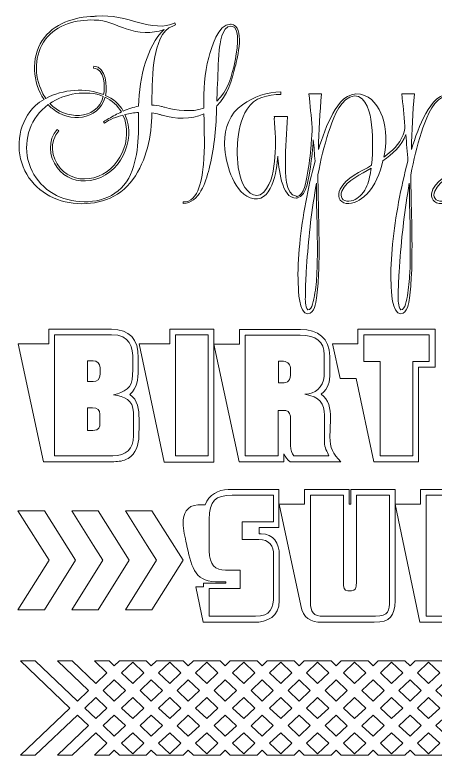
# Model space of a CAD drawing. Header units: inches. Extents: x -0.1 to 15, y -15.4 to -2.7.
# Drawn here: x -0.05 to 7.03, y -15.18 to -2.69 of the extents above; entities that cross this region are included whole.
import ezdxf

# ---------------------------------------------------------------- set-up
doc = ezdxf.new("R2010")
doc.units = ezdxf.units.IN
doc.header["$MEASUREMENT"] = 0
doc.layers.add('Layer 1', color=7, linetype='Continuous')

# ---------------------------------------------------------------- blocks, each defined once
blk = doc.blocks.new('block 2')
at = {"layer": 'Layer 1', "lineweight": 0}
for points in [[(9.433, -13.592), (8.601, -14.388), (9.433, -15.183), (9.186, -15.183), (8.477, -14.506), (8.289, -14.685), (8.81, -15.183), (8.563, -15.183), (8.166, -14.804), (7.978, -14.983), (8.187, -15.183), (7.94, -15.183), (7.854, -15.101), (7.768, -15.183), (7.564, -15.183), (7.521, -15.183), (7.317, -15.183), (7.231, -15.101), (7.145, -15.183), (6.941, -15.183), (6.898, -15.183), (6.694, -15.183), (6.608, -15.101), (6.522, -15.183), (6.318, -15.183), (6.275, -15.183), (6.071, -15.183), (5.985, -15.101), (5.899, -15.183), (5.695, -15.183), (5.652, -15.183), (5.448, -15.183), (5.362, -15.101), (5.276, -15.183), (5.072, -15.183), (5.029, -15.183), (4.825, -15.183), (4.739, -15.101), (4.653, -15.183), (4.448, -15.183), (4.405, -15.183), (4.201, -15.183), (4.115, -15.101), (4.029, -15.183), (3.825, -15.183), (3.782, -15.183), (3.578, -15.183), (3.492, -15.101), (3.406, -15.183), (3.202, -15.183), (3.159, -15.183), (2.955, -15.183), (2.869, -15.101), (2.783, -15.183), (2.579, -15.183), (2.536, -15.183), (2.332, -15.183), (2.246, -15.101), (2.16, -15.183), (1.956, -15.183), (1.913, -15.183), (1.709, -15.183), (1.623, -15.101), (1.537, -15.183), (1.29, -15.183), (1.499, -14.983), (1.311, -14.804), (0.914, -15.183), (0.667, -15.183), (1.188, -14.685), (1, -14.506), (0.291, -15.183), (0.044, -15.183), (0.876, -14.388), (0.044, -13.592), (0.291, -13.592), (1, -14.27), (1.188, -14.09), (0.667, -13.592), (0.914, -13.592), (1.311, -13.972), (1.499, -13.792), (1.29, -13.592), (1.537, -13.592), (1.623, -13.674), (1.709, -13.592), (1.913, -13.592), (1.956, -13.592), (2.16, -13.592), (2.246, -13.674), (2.332, -13.592), (2.536, -13.592), (2.579, -13.592), (2.783, -13.592), (2.869, -13.674), (2.955, -13.592), (3.159, -13.592), (3.202, -13.592), (3.406, -13.592), (3.492, -13.674), (3.578, -13.592), (3.782, -13.592), (3.825, -13.592), (4.029, -13.592), (4.115, -13.674), (4.201, -13.592), (4.405, -13.592), (4.448, -13.592), (4.653, -13.592), (4.739, -13.674), (4.825, -13.592), (5.029, -13.592), (5.072, -13.592), (5.276, -13.592), (5.362, -13.674), (5.448, -13.592), (5.652, -13.592), (5.695, -13.592), (5.899, -13.592), (5.985, -13.674), (6.071, -13.592), (6.275, -13.592), (6.318, -13.592), (6.522, -13.592), (6.608, -13.674), (6.694, -13.592), (6.898, -13.592), (6.941, -13.592), (7.145, -13.592), (7.231, -13.674), (7.317, -13.592), (7.521, -13.592), (7.564, -13.592), (7.768, -13.592), (7.854, -13.674), (7.94, -13.592), (8.187, -13.592), (7.978, -13.792), (8.166, -13.972), (8.563, -13.592), (8.81, -13.592), (8.289, -14.09), (8.477, -14.27), (9.186, -13.592), (9.433, -13.592)], [(1.747, -13.792), (1.935, -13.972), (2.123, -13.792), (1.935, -13.613), (1.747, -13.792)], [(2.37, -13.792), (2.558, -13.972), (2.746, -13.792), (2.558, -13.613), (2.37, -13.792)], [(2.993, -13.792), (3.181, -13.972), (3.369, -13.792), (3.181, -13.613), (2.993, -13.792)], [(3.616, -13.792), (3.804, -13.972), (3.992, -13.792), (3.804, -13.613), (3.616, -13.792)], [(4.239, -13.792), (4.427, -13.972), (4.615, -13.792), (4.427, -13.613), (4.239, -13.792)], [(4.862, -13.792), (5.05, -13.972), (5.238, -13.792), (5.05, -13.613), (4.862, -13.792)], [(5.485, -13.792), (5.673, -13.972), (5.861, -13.792), (5.673, -13.613), (5.485, -13.792)], [(6.108, -13.792), (6.296, -13.972), (6.484, -13.792), (6.296, -13.613), (6.108, -13.792)], [(6.731, -13.792), (6.919, -13.972), (7.107, -13.792), (6.919, -13.613), (6.731, -13.792)], [(7.355, -13.792), (7.543, -13.972), (7.73, -13.792), (7.543, -13.613), (7.355, -13.792)], [(1.435, -14.09), (1.623, -14.27), (1.811, -14.09), (1.623, -13.91), (1.435, -14.09)], [(2.246, -14.27), (2.434, -14.09), (2.246, -13.91), (2.058, -14.09), (2.246, -14.27)], [(2.869, -14.27), (3.057, -14.09), (2.869, -13.91), (2.681, -14.09), (2.869, -14.27)], [(3.492, -14.27), (3.68, -14.09), (3.492, -13.91), (3.304, -14.09), (3.492, -14.27)], [(4.115, -14.27), (4.303, -14.09), (4.115, -13.91), (3.927, -14.09), (4.115, -14.27)], [(4.739, -14.27), (4.926, -14.09), (4.739, -13.91), (4.551, -14.09), (4.739, -14.27)], [(5.362, -14.27), (5.55, -14.09), (5.362, -13.91), (5.174, -14.09), (5.362, -14.27)], [(5.985, -14.27), (6.173, -14.09), (5.985, -13.91), (5.797, -14.09), (5.985, -14.27)], [(6.608, -14.27), (6.796, -14.09), (6.608, -13.91), (6.42, -14.09), (6.608, -14.27)], [(7.231, -14.27), (7.419, -14.09), (7.231, -13.91), (7.043, -14.09), (7.231, -14.27)], [(7.854, -13.91), (7.666, -14.09), (7.854, -14.27), (8.042, -14.09), (7.854, -13.91)], [(1.311, -14.567), (1.499, -14.388), (1.311, -14.208), (1.124, -14.388), (1.311, -14.567)], [(1.935, -14.208), (1.747, -14.388), (1.935, -14.567), (2.123, -14.388), (1.935, -14.208)], [(2.558, -14.567), (2.746, -14.388), (2.558, -14.208), (2.37, -14.388), (2.558, -14.567)], [(3.181, -14.567), (3.369, -14.388), (3.181, -14.208), (2.993, -14.388), (3.181, -14.567)], [(3.804, -14.567), (3.992, -14.388), (3.804, -14.208), (3.616, -14.388), (3.804, -14.567)], [(4.427, -14.567), (4.615, -14.388), (4.427, -14.208), (4.239, -14.388), (4.427, -14.567)], [(5.05, -14.567), (5.238, -14.388), (5.05, -14.208), (4.862, -14.388), (5.05, -14.567)], [(5.673, -14.567), (5.861, -14.388), (5.673, -14.208), (5.485, -14.388), (5.673, -14.567)], [(6.296, -14.567), (6.484, -14.388), (6.296, -14.208), (6.108, -14.388), (6.296, -14.567)], [(6.919, -14.567), (7.107, -14.388), (6.919, -14.208), (6.731, -14.388), (6.919, -14.567)], [(7.542, -14.567), (7.73, -14.388), (7.542, -14.208), (7.355, -14.388), (7.542, -14.567)], [(8.354, -14.388), (8.166, -14.208), (7.978, -14.388), (8.166, -14.567), (8.354, -14.388)], [(1.623, -14.865), (1.811, -14.685), (1.623, -14.506), (1.435, -14.685), (1.623, -14.865)], [(2.058, -14.685), (2.246, -14.865), (2.434, -14.685), (2.246, -14.506), (2.058, -14.685)], [(2.681, -14.686), (2.869, -14.865), (3.057, -14.686), (2.869, -14.506), (2.681, -14.686)], [(3.304, -14.685), (3.492, -14.865), (3.68, -14.686), (3.492, -14.506), (3.304, -14.685)], [(3.927, -14.686), (4.115, -14.865), (4.303, -14.685), (4.115, -14.506), (3.927, -14.686)], [(4.551, -14.685), (4.739, -14.865), (4.926, -14.685), (4.739, -14.506), (4.551, -14.685)], [(5.174, -14.685), (5.362, -14.865), (5.55, -14.686), (5.362, -14.506), (5.174, -14.685)], [(5.797, -14.686), (5.985, -14.865), (6.173, -14.685), (5.985, -14.506), (5.797, -14.686)], [(6.42, -14.686), (6.608, -14.865), (6.796, -14.685), (6.608, -14.506), (6.42, -14.686)], [(7.043, -14.685), (7.231, -14.865), (7.419, -14.685), (7.231, -14.506), (7.043, -14.685)], [(8.042, -14.685), (7.854, -14.506), (7.666, -14.686), (7.854, -14.865), (8.042, -14.685)], [(2.123, -14.983), (1.935, -14.804), (1.747, -14.983), (1.935, -15.163), (2.123, -14.983)], [(2.746, -14.983), (2.558, -14.804), (2.37, -14.983), (2.558, -15.163), (2.746, -14.983)], [(3.369, -14.983), (3.181, -14.804), (2.993, -14.983), (3.181, -15.163), (3.369, -14.983)], [(3.992, -14.983), (3.804, -14.804), (3.616, -14.983), (3.804, -15.163), (3.992, -14.983)], [(4.615, -14.983), (4.427, -14.804), (4.239, -14.983), (4.427, -15.163), (4.615, -14.983)], [(5.238, -14.983), (5.05, -14.804), (4.862, -14.983), (5.05, -15.163), (5.238, -14.983)], [(5.861, -14.983), (5.673, -14.804), (5.485, -14.983), (5.673, -15.163), (5.861, -14.983)], [(6.484, -14.983), (6.296, -14.804), (6.108, -14.983), (6.296, -15.163), (6.484, -14.983)], [(7.107, -14.983), (6.919, -14.804), (6.731, -14.983), (6.919, -15.163), (7.107, -14.983)], [(7.73, -14.983), (7.543, -14.804), (7.355, -14.983), (7.543, -15.163), (7.73, -14.983)]]:
    blk.add_lwpolyline(points, dxfattribs=at)
blk = doc.blocks.new('block 3')
at = {"layer": 'Layer 1', "lineweight": 0}
for points, knots in [([(3.128, -12.278), (3.128, -12.278), (3.503, -12.278), (3.503, -12.278), (3.503, -12.278), (3.5, -12.257), (3.5, -12.257), (3.5, -12.257), (3.329, -12.257), (3.329, -12.257), (2.964, -12.257), (2.914, -11.956), (2.84, -11.619), (2.818, -11.511), (2.781, -11.381), (2.781, -11.263), (2.781, -11.127), (2.846, -10.96), (3.032, -10.96), (3.032, -10.96), (3.156, -10.96), (3.156, -10.96), (3.218, -10.789), (3.373, -10.703), (3.543, -10.703), (3.543, -10.703), (4.397, -10.703), (4.397, -10.703), (4.397, -10.703), (4.397, -11.34), (4.397, -11.34), (4.397, -11.34), (4.063, -11.34), (4.063, -11.34), (4.063, -11.34), (4.063, -11.446), (4.063, -11.446), (4.063, -11.446), (4.097, -11.446), (4.097, -11.446), (4.311, -11.446), (4.404, -11.607), (4.404, -11.808), (4.404, -11.808), (4.404, -12.576), (4.404, -12.576), (4.404, -12.842), (4.202, -12.941), (3.979, -12.941), (3.979, -12.941), (3.122, -12.941), (3.122, -12.941), (3.122, -12.941), (2.995, -12.34), (2.995, -12.34), (2.995, -12.34), (3.128, -12.34), (3.128, -12.34), (3.128, -12.34), (3.128, -12.278), (3.128, -12.278)], [0, 0, 0, 0, 1, 1, 1, 2, 2, 2, 3, 3, 3, 4, 4, 4, 5, 5, 5, 6, 6, 6, 7, 7, 7, 8, 8, 8, 9, 9, 9, 10, 10, 10, 11, 11, 11, 12, 12, 12, 13, 13, 13, 14, 14, 14, 15, 15, 15, 16, 16, 16, 17, 17, 17, 18, 18, 18, 19, 19, 19, 20, 20, 20, 20]), ([(3.224, -12.839), (3.224, -12.839), (4.001, -12.839), (4.001, -12.839), (4.258, -12.839), (4.308, -12.703), (4.308, -12.486), (4.308, -12.486), (4.308, -11.808), (4.308, -11.808), (4.308, -11.659), (4.233, -11.542), (4.06, -11.542), (4.06, -11.542), (3.778, -11.542), (3.778, -11.542), (3.778, -11.542), (3.778, -11.244), (3.778, -11.244), (3.778, -11.244), (4.308, -11.244), (4.308, -11.244), (4.308, -11.244), (4.308, -10.796), (4.308, -10.796), (4.308, -10.796), (3.611, -10.796), (3.611, -10.796), (3.326, -10.796), (3.224, -10.891), (3.224, -11.204), (3.224, -11.204), (3.224, -11.734), (3.224, -11.734), (3.224, -11.978), (3.329, -12.059), (3.496, -12.059), (3.496, -12.059), (3.747, -12.059), (3.747, -12.059), (3.747, -12.059), (3.747, -12.371), (3.747, -12.371), (3.747, -12.371), (3.224, -12.371), (3.224, -12.371), (3.224, -12.371), (3.224, -12.839), (3.224, -12.839)], [0, 0, 0, 0, 1, 1, 1, 2, 2, 2, 3, 3, 3, 4, 4, 4, 5, 5, 5, 6, 6, 6, 7, 7, 7, 8, 8, 8, 9, 9, 9, 10, 10, 10, 11, 11, 11, 12, 12, 12, 13, 13, 13, 14, 14, 14, 15, 15, 15, 16, 16, 16, 16])]:
    blk.add_open_spline(points, degree=3, knots=knots, dxfattribs=at)
blk = doc.blocks.new('block 6')
at = {"layer": 'Layer 1', "lineweight": 0}
for points, knots in [([(0.087, -5.256), (-0.053, -4.908), (0.018, -4.482), (0.297, -4.223), (0.339, -4.183), (0.388, -4.148), (0.439, -4.118), (0.244, -3.831), (0.215, -3.423), (0.407, -3.126), (0.596, -2.835), (0.952, -2.725), (1.284, -2.717), (1.284, -2.717), (1.294, -2.715), (1.294, -2.715), (1.294, -2.715), (1.305, -2.715), (1.305, -2.715), (1.305, -2.715), (1.325, -2.713), (1.325, -2.713), (1.583, -2.69), (1.809, -2.76), (2.056, -2.827), (2.227, -2.874), (2.475, -2.918), (2.644, -2.827), (2.644, -2.827), (2.656, -2.859), (2.656, -2.859), (2.64, -2.863), (2.624, -2.872), (2.61, -2.88), (2.61, -2.88), (2.61, -2.882), (2.61, -2.882), (2.414, -2.931), (2.339, -3.23), (2.308, -3.397), (2.257, -3.653), (2.259, -3.92), (2.257, -4.183), (2.257, -4.183), (2.257, -4.213), (2.257, -4.213), (2.31, -4.215), (2.365, -4.221), (2.418, -4.236), (2.418, -4.236), (2.432, -4.238), (2.432, -4.238), (2.432, -4.238), (2.457, -4.246), (2.457, -4.246), (2.457, -4.246), (2.469, -4.248), (2.469, -4.248), (2.683, -4.307), (2.917, -4.337), (3.131, -4.268), (3.131, -4.268), (3.131, -4.248), (3.131, -4.248), (3.125, -3.965), (3.141, -3.682), (3.216, -3.409), (3.259, -3.26), (3.371, -2.837), (3.583, -2.849), (3.583, -2.849), (3.591, -2.849), (3.591, -2.849), (3.835, -2.876), (3.695, -3.429), (3.662, -3.562), (3.603, -3.792), (3.528, -4.059), (3.349, -4.226), (3.349, -4.226), (3.347, -4.248), (3.347, -4.248), (3.347, -4.248), (3.347, -4.301), (3.347, -4.301), (3.336, -4.633), (3.304, -4.969), (3.22, -5.292), (3.161, -5.518), (3.062, -5.86), (2.781, -5.877), (2.781, -5.877), (2.781, -5.846), (2.781, -5.846), (3.058, -5.867), (3.106, -5.406), (3.125, -5.219), (3.151, -4.936), (3.139, -4.649), (3.133, -4.364), (2.911, -4.46), (2.661, -4.449), (2.432, -4.386), (2.432, -4.386), (2.418, -4.382), (2.418, -4.382), (2.418, -4.382), (2.394, -4.374), (2.394, -4.374), (2.394, -4.374), (2.384, -4.37), (2.384, -4.37), (2.341, -4.36), (2.298, -4.352), (2.257, -4.346), (2.251, -4.735), (2.17, -5.148), (1.936, -5.467), (1.697, -5.797), (1.325, -5.913), (0.932, -5.869), (0.561, -5.826), (0.227, -5.608), (0.087, -5.256)], [0, 0, 0, 0, 1, 1, 1, 2, 2, 2, 3, 3, 3, 4, 4, 4, 5, 5, 5, 6, 6, 6, 7, 7, 7, 8, 8, 8, 9, 9, 9, 10, 10, 10, 11, 11, 11, 12, 12, 12, 13, 13, 13, 14, 14, 14, 15, 15, 15, 16, 16, 16, 17, 17, 17, 18, 18, 18, 19, 19, 19, 20, 20, 20, 21, 21, 21, 22, 22, 22, 23, 23, 23, 24, 24, 24, 25, 25, 25, 26, 26, 26, 27, 27, 27, 28, 28, 28, 29, 29, 29, 30, 30, 30, 31, 31, 31, 32, 32, 32, 33, 33, 33, 34, 34, 34, 35, 35, 35, 36, 36, 36, 37, 37, 37, 38, 38, 38, 39, 39, 39, 40, 40, 40, 41, 41, 41, 41]), ([(0.468, -4.101), (0.751, -3.945), (1.144, -3.92), (1.443, -4.036), (1.467, -3.916), (1.461, -3.6), (1.28, -3.592), (1.28, -3.592), (1.274, -3.592), (1.274, -3.592), (1.274, -3.592), (1.276, -3.558), (1.276, -3.558), (1.276, -3.558), (1.28, -3.558), (1.28, -3.558), (1.49, -3.568), (1.506, -3.906), (1.476, -4.05), (1.602, -4.105), (1.706, -4.195), (1.775, -4.315), (1.858, -4.28), (1.944, -4.25), (2.033, -4.232), (2.037, -3.981), (2.074, -3.731), (2.149, -3.491), (2.213, -3.295), (2.304, -3.081), (2.461, -2.941), (2.243, -3.016), (2.037, -2.998), (1.824, -2.927), (1.657, -2.87), (1.474, -2.778), (1.294, -2.778), (1.294, -2.778), (1.284, -2.778), (1.284, -2.778), (0.981, -2.772), (0.655, -2.849), (0.464, -3.104), (0.272, -3.358), (0.268, -3.717), (0.407, -3.995), (0.425, -4.032), (0.445, -4.067), (0.468, -4.101)], [0, 0, 0, 0, 1, 1, 1, 2, 2, 2, 3, 3, 3, 4, 4, 4, 5, 5, 5, 6, 6, 6, 7, 7, 7, 8, 8, 8, 9, 9, 9, 10, 10, 10, 11, 11, 11, 12, 12, 12, 13, 13, 13, 14, 14, 14, 15, 15, 15, 16, 16, 16, 16]), ([(3.351, -4.146), (3.53, -3.987), (3.607, -3.712), (3.654, -3.488), (3.674, -3.389), (3.78, -2.878), (3.589, -2.88), (3.589, -2.88), (3.585, -2.88), (3.585, -2.88), (3.436, -2.884), (3.404, -3.185), (3.393, -3.285), (3.369, -3.501), (3.369, -3.721), (3.359, -3.936), (3.355, -4.006), (3.353, -4.075), (3.351, -4.144), (3.351, -4.144), (3.351, -4.146), (3.351, -4.146)], [0, 0, 0, 0, 1, 1, 1, 2, 2, 2, 3, 3, 3, 4, 4, 4, 5, 5, 5, 6, 6, 6, 7, 7, 7, 7]), ([(0.535, -4.187), (0.787, -4.462), (1.325, -4.488), (1.437, -4.067), (1.154, -3.951), (0.783, -4.02), (0.535, -4.187)], [0, 0, 0, 0, 1, 1, 1, 2, 2, 2, 2]), ([(0.168, -5.134), (0.252, -5.496), (0.545, -5.755), (0.905, -5.824), (1.274, -5.895), (1.679, -5.793), (1.866, -5.445), (2.042, -5.115), (2.031, -4.702), (2.033, -4.34), (2.033, -4.34), (2.033, -4.337), (2.033, -4.337), (1.954, -4.342), (1.879, -4.354), (1.803, -4.372), (2.003, -4.82), (1.714, -5.406), (1.221, -5.486), (1.003, -5.52), (0.791, -5.449), (0.659, -5.268), (0.521, -5.081), (0.494, -4.802), (0.661, -4.623), (0.661, -4.623), (0.688, -4.647), (0.688, -4.647), (0.523, -4.824), (0.563, -5.101), (0.71, -5.276), (0.85, -5.445), (1.068, -5.492), (1.278, -5.439), (1.714, -5.327), (1.952, -4.787), (1.769, -4.382), (1.663, -4.411), (1.543, -4.452), (1.457, -4.521), (1.457, -4.521), (1.439, -4.496), (1.439, -4.496), (1.439, -4.496), (1.463, -4.482), (1.463, -4.482), (1.463, -4.482), (1.486, -4.47), (1.486, -4.47), (1.486, -4.47), (1.531, -4.441), (1.531, -4.441), (1.6, -4.401), (1.669, -4.364), (1.742, -4.329), (1.679, -4.221), (1.581, -4.134), (1.467, -4.081), (1.357, -4.478), (0.861, -4.513), (0.58, -4.274), (0.553, -4.254), (0.531, -4.23), (0.508, -4.205), (0.217, -4.417), (0.089, -4.785), (0.168, -5.134)], [0, 0, 0, 0, 1, 1, 1, 2, 2, 2, 3, 3, 3, 4, 4, 4, 5, 5, 5, 6, 6, 6, 7, 7, 7, 8, 8, 8, 9, 9, 9, 10, 10, 10, 11, 11, 11, 12, 12, 12, 13, 13, 13, 14, 14, 14, 15, 15, 15, 16, 16, 16, 17, 17, 17, 18, 18, 18, 19, 19, 19, 20, 20, 20, 21, 21, 21, 22, 22, 22, 22])]:
    blk.add_open_spline(points, degree=3, knots=knots, dxfattribs=at)
blk = doc.blocks.new('block 13')
at = {"layer": 'Layer 1', "lineweight": 0}
for points, knots in [([(0.427, -10.231), (0.427, -10.231), (0.003, -8.244), (0.003, -8.244), (0.003, -8.244), (0.517, -8.244), (0.517, -8.244), (0.517, -8.244), (0.517, -7.996), (0.517, -7.996), (0.517, -7.996), (1.576, -7.996), (1.576, -7.996), (1.882, -7.996), (2.028, -8.163), (2.028, -8.479), (2.028, -8.547), (2.024, -8.612), (2.024, -8.677), (2.024, -8.844), (2.012, -8.984), (1.885, -9.095), (2.021, -9.191), (2.04, -9.349), (2.04, -9.507), (2.04, -9.606), (2.04, -9.705), (2.037, -9.792), (2.037, -9.943), (1.987, -10.092), (1.854, -10.176), (1.78, -10.219), (1.696, -10.231), (1.616, -10.231), (1.616, -10.231), (0.427, -10.231), (0.427, -10.231)], [0, 0, 0, 0, 1, 1, 1, 2, 2, 2, 3, 3, 3, 4, 4, 4, 5, 5, 5, 6, 6, 6, 7, 7, 7, 8, 8, 8, 9, 9, 9, 10, 10, 10, 11, 11, 11, 12, 12, 12, 12]), ([(0.616, -10.132), (0.616, -10.132), (1.597, -10.132), (1.597, -10.132), (1.829, -10.132), (1.944, -10.018), (1.944, -9.792), (1.944, -9.792), (1.944, -9.402), (1.944, -9.402), (1.944, -9.182), (1.789, -9.132), (1.61, -9.104), (1.789, -9.052), (1.932, -8.993), (1.932, -8.77), (1.932, -8.69), (1.938, -8.606), (1.938, -8.522), (1.938, -8.296), (1.894, -8.089), (1.576, -8.089), (1.576, -8.089), (0.616, -8.089), (0.616, -8.089), (0.616, -8.089), (0.616, -10.132), (0.616, -10.132)], [0, 0, 0, 0, 1, 1, 1, 2, 2, 2, 3, 3, 3, 4, 4, 4, 5, 5, 5, 6, 6, 6, 7, 7, 7, 8, 8, 8, 9, 9, 9, 9])]:
    blk.add_open_spline(points, degree=3, knots=knots, dxfattribs=at)
blk = doc.blocks.new('block 14')
at = {"layer": 'Layer 1', "lineweight": 0}
for points, knots in [([(3.783, -4.207), (3.972, -4.073), (4.2, -3.991), (4.432, -3.991), (4.432, -3.991), (4.432, -4.034), (4.432, -4.034), (4.216, -4.034), (3.98, -4.085), (3.86, -4.28), (3.758, -4.445), (3.711, -4.669), (3.699, -4.861), (3.699, -4.861), (3.699, -4.875), (3.699, -4.875), (3.699, -4.875), (3.697, -4.889), (3.697, -4.889), (3.689, -5.087), (3.697, -5.298), (3.766, -5.486), (3.819, -5.634), (3.982, -5.844), (4.141, -5.683), (4.286, -5.537), (4.314, -5.286), (4.328, -5.093), (4.347, -4.873), (4.338, -4.653), (4.318, -4.433), (4.318, -4.433), (4.322, -4.433), (4.322, -4.433), (4.32, -4.425), (4.32, -4.417), (4.32, -4.407), (4.32, -4.407), (4.544, -4.407), (4.544, -4.407), (4.526, -4.669), (4.505, -4.932), (4.509, -5.197), (4.512, -5.331), (4.493, -5.736), (4.693, -5.753), (4.693, -5.753), (4.695, -5.755), (4.695, -5.755), (4.695, -5.755), (4.703, -5.755), (4.703, -5.755), (4.819, -5.746), (4.858, -5.476), (4.874, -5.394), (4.909, -5.225), (4.927, -5.054), (4.941, -4.883), (4.948, -4.787), (4.955, -4.689), (4.959, -4.593), (4.942, -4.404), (4.923, -4.215), (4.903, -4.026), (4.903, -4.026), (5.116, -4.026), (5.116, -4.026), (5.084, -4.337), (5.072, -4.651), (5.063, -4.965), (5.129, -4.757), (5.202, -4.547), (5.308, -4.354), (5.403, -4.179), (5.548, -3.987), (5.774, -4.03), (5.959, -4.065), (6.083, -4.244), (6.142, -4.411), (6.218, -4.627), (6.21, -4.871), (6.165, -5.093), (6.297, -4.995), (6.43, -4.875), (6.491, -4.716), (6.508, -4.669), (6.52, -4.618), (6.522, -4.567), (6.506, -4.386), (6.488, -4.206), (6.468, -4.026), (6.468, -4.026), (6.682, -4.026), (6.682, -4.026), (6.65, -4.337), (6.637, -4.651), (6.629, -4.965), (6.694, -4.757), (6.768, -4.547), (6.874, -4.354), (6.969, -4.179), (7.114, -3.987), (7.34, -4.03), (7.525, -4.065), (7.649, -4.244), (7.708, -4.411), (7.784, -4.627), (7.775, -4.871), (7.731, -5.093), (7.863, -4.995), (7.995, -4.875), (8.056, -4.716), (8.073, -4.672), (8.084, -4.625), (8.087, -4.578), (8.085, -4.54), (8.083, -4.502), (8.081, -4.464), (8.081, -4.464), (8.063, -4.134), (8.063, -4.134), (8.063, -4.134), (8.054, -4.026), (8.054, -4.026), (8.054, -4.026), (8.281, -4.026), (8.281, -4.026), (8.281, -4.026), (8.264, -4.246), (8.264, -4.246), (8.244, -4.535), (8.221, -4.826), (8.23, -5.119), (8.236, -5.298), (8.238, -5.728), (8.5, -5.738), (8.5, -5.738), (8.513, -5.738), (8.513, -5.738), (8.728, -5.73), (8.804, -5.319), (8.84, -5.164), (8.897, -4.91), (8.928, -4.651), (8.948, -4.394), (8.948, -4.394), (8.938, -4.252), (8.938, -4.252), (8.938, -4.252), (8.918, -4.014), (8.918, -4.014), (8.918, -4.014), (9.142, -4.014), (9.142, -4.014), (9.136, -4.091), (9.13, -4.171), (9.125, -4.25), (9.125, -4.25), (9.117, -4.368), (9.117, -4.368), (9.117, -4.368), (9.111, -4.486), (9.111, -4.486), (9.101, -4.645), (9.095, -4.802), (9.089, -4.961), (9.089, -4.961), (9.081, -5.197), (9.081, -5.197), (9.081, -5.197), (9.07, -5.435), (9.07, -5.435), (9.068, -5.577), (9.079, -5.72), (9.079, -5.862), (9.388, -5.524), (9.47, -4.981), (9.457, -4.541), (9.457, -4.541), (9.488, -4.539), (9.488, -4.539), (9.5, -4.997), (9.413, -5.567), (9.081, -5.907), (9.083, -6.268), (9.085, -6.636), (9.024, -6.994), (8.975, -7.294), (8.83, -7.719), (8.441, -7.646), (8.073, -7.577), (8.073, -7.029), (8.156, -6.756), (8.256, -6.435), (8.504, -6.174), (8.818, -6.054), (8.818, -6.054), (8.832, -6.048), (8.832, -6.048), (8.912, -6.017), (8.983, -5.958), (9.044, -5.899), (9.042, -5.665), (9.038, -5.433), (9.018, -5.199), (9.018, -5.199), (8.997, -4.963), (8.997, -4.963), (8.997, -4.963), (8.969, -4.625), (8.969, -4.625), (8.944, -4.851), (8.91, -5.077), (8.851, -5.294), (8.808, -5.453), (8.722, -5.773), (8.515, -5.779), (8.515, -5.779), (8.506, -5.779), (8.506, -5.779), (8.262, -5.779), (8.193, -5.429), (8.158, -5.246), (8.127, -5.073), (8.109, -4.898), (8.097, -4.723), (8.03, -4.903), (7.872, -5.045), (7.716, -5.154), (7.668, -5.353), (7.586, -5.579), (7.435, -5.726), (7.435, -5.726), (7.425, -5.734), (7.425, -5.734), (7.342, -5.812), (7.218, -5.887), (7.097, -5.873), (6.971, -5.858), (6.943, -5.734), (6.994, -5.632), (7.093, -5.435), (7.344, -5.339), (7.525, -5.229), (7.554, -4.971), (7.547, -4.706), (7.513, -4.449), (7.49, -4.289), (7.387, -3.975), (7.157, -4.081), (6.959, -4.175), (6.863, -4.482), (6.8, -4.673), (6.723, -4.906), (6.668, -5.146), (6.621, -5.388), (6.623, -5.917), (6.652, -6.447), (6.635, -6.978), (6.635, -6.978), (6.631, -7.07), (6.631, -7.07), (6.625, -7.204), (6.617, -7.339), (6.597, -7.471), (6.584, -7.55), (6.564, -7.73), (6.452, -7.734), (6.295, -7.736), (6.293, -7.335), (6.289, -7.235), (6.277, -7.009), (6.291, -6.783), (6.314, -6.559), (6.362, -6.086), (6.448, -5.616), (6.572, -5.158), (6.561, -5.009), (6.548, -4.86), (6.535, -4.712), (6.471, -4.897), (6.309, -5.043), (6.151, -5.154), (6.102, -5.353), (6.02, -5.579), (5.87, -5.726), (5.87, -5.726), (5.859, -5.734), (5.859, -5.734), (5.776, -5.812), (5.652, -5.887), (5.532, -5.873), (5.405, -5.858), (5.377, -5.734), (5.428, -5.632), (5.528, -5.435), (5.778, -5.339), (5.959, -5.229), (5.988, -4.971), (5.982, -4.706), (5.947, -4.449), (5.925, -4.289), (5.821, -3.975), (5.591, -4.081), (5.393, -4.175), (5.298, -4.482), (5.234, -4.673), (5.157, -4.906), (5.102, -5.146), (5.055, -5.388), (5.057, -5.917), (5.086, -6.447), (5.069, -6.978), (5.069, -6.978), (5.065, -7.07), (5.065, -7.07), (5.059, -7.204), (5.051, -7.339), (5.031, -7.471), (5.019, -7.55), (4.998, -7.73), (4.886, -7.734), (4.729, -7.736), (4.727, -7.335), (4.723, -7.235), (4.711, -7.009), (4.725, -6.783), (4.748, -6.559), (4.797, -6.086), (4.882, -5.616), (5.006, -5.158), (4.997, -5.039), (4.988, -4.92), (4.977, -4.8), (4.966, -4.956), (4.95, -5.111), (4.927, -5.264), (4.906, -5.39), (4.876, -5.755), (4.705, -5.781), (4.705, -5.781), (4.703, -5.781), (4.703, -5.781), (4.703, -5.781), (4.699, -5.783), (4.699, -5.783), (4.699, -5.783), (4.693, -5.783), (4.693, -5.783), (4.428, -5.795), (4.397, -5.248), (4.377, -5.077), (4.363, -5.305), (4.283, -5.915), (3.913, -5.779), (3.752, -5.72), (3.652, -5.541), (3.589, -5.392), (3.524, -5.231), (3.489, -5.06), (3.483, -4.887), (3.483, -4.887), (3.483, -4.871), (3.483, -4.871), (3.483, -4.871), (3.481, -4.855), (3.481, -4.855), (3.481, -4.596), (3.567, -4.358), (3.783, -4.207)], [0, 0, 0, 0, 1, 1, 1, 2, 2, 2, 3, 3, 3, 4, 4, 4, 5, 5, 5, 6, 6, 6, 7, 7, 7, 8, 8, 8, 9, 9, 9, 10, 10, 10, 11, 11, 11, 12, 12, 12, 13, 13, 13, 14, 14, 14, 15, 15, 15, 16, 16, 16, 17, 17, 17, 18, 18, 18, 19, 19, 19, 20, 20, 20, 21, 21, 21, 22, 22, 22, 23, 23, 23, 24, 24, 24, 25, 25, 25, 26, 26, 26, 27, 27, 27, 28, 28, 28, 29, 29, 29, 30, 30, 30, 31, 31, 31, 32, 32, 32, 33, 33, 33, 34, 34, 34, 35, 35, 35, 36, 36, 36, 37, 37, 37, 38, 38, 38, 39, 39, 39, 40, 40, 40, 41, 41, 41, 42, 42, 42, 43, 43, 43, 44, 44, 44, 45, 45, 45, 46, 46, 46, 47, 47, 47, 48, 48, 48, 49, 49, 49, 50, 50, 50, 51, 51, 51, 52, 52, 52, 53, 53, 53, 54, 54, 54, 55, 55, 55, 56, 56, 56, 57, 57, 57, 58, 58, 58, 59, 59, 59, 60, 60, 60, 61, 61, 61, 62, 62, 62, 63, 63, 63, 64, 64, 64, 65, 65, 65, 66, 66, 66, 67, 67, 67, 68, 68, 68, 69, 69, 69, 70, 70, 70, 71, 71, 71, 72, 72, 72, 73, 73, 73, 74, 74, 74, 75, 75, 75, 76, 76, 76, 77, 77, 77, 78, 78, 78, 79, 79, 79, 80, 80, 80, 81, 81, 81, 82, 82, 82, 83, 83, 83, 84, 84, 84, 85, 85, 85, 86, 86, 86, 87, 87, 87, 88, 88, 88, 89, 89, 89, 90, 90, 90, 91, 91, 91, 92, 92, 92, 93, 93, 93, 94, 94, 94, 95, 95, 95, 96, 96, 96, 97, 97, 97, 98, 98, 98, 99, 99, 99, 100, 100, 100, 101, 101, 101, 102, 102, 102, 103, 103, 103, 104, 104, 104, 105, 105, 105, 106, 106, 106, 107, 107, 107, 108, 108, 108, 109, 109, 109, 110, 110, 110, 111, 111, 111, 112, 112, 112, 113, 113, 113, 114, 114, 114, 115, 115, 115, 116, 116, 116, 117, 117, 117, 118, 118, 118, 119, 119, 119, 120, 120, 120, 121, 121, 121, 122, 122, 122, 123, 123, 123, 123]), ([(5.953, -5.28), (5.786, -5.382), (5.542, -5.476), (5.458, -5.665), (5.416, -5.763), (5.473, -5.842), (5.578, -5.836), (5.676, -5.832), (5.758, -5.763), (5.815, -5.691), (5.815, -5.691), (5.821, -5.681), (5.821, -5.681), (5.884, -5.598), (5.914, -5.49), (5.935, -5.388), (5.935, -5.388), (5.953, -5.28), (5.953, -5.28)], [0, 0, 0, 0, 1, 1, 1, 2, 2, 2, 3, 3, 3, 4, 4, 4, 5, 5, 5, 6, 6, 6, 6]), ([(7.519, -5.28), (7.352, -5.382), (7.108, -5.476), (7.024, -5.665), (6.981, -5.763), (7.038, -5.842), (7.144, -5.836), (7.242, -5.832), (7.323, -5.763), (7.38, -5.691), (7.38, -5.691), (7.387, -5.681), (7.387, -5.681), (7.45, -5.598), (7.48, -5.49), (7.501, -5.388), (7.501, -5.388), (7.519, -5.28), (7.519, -5.28)], [0, 0, 0, 0, 1, 1, 1, 2, 2, 2, 3, 3, 3, 4, 4, 4, 5, 5, 5, 6, 6, 6, 6]), ([(5.029, -5.533), (4.953, -5.968), (4.9, -6.41), (4.87, -6.854), (4.87, -6.854), (4.858, -7.035), (4.858, -7.035), (4.85, -7.168), (4.841, -7.298), (4.843, -7.43), (4.843, -7.497), (4.835, -7.613), (4.884, -7.67), (4.884, -7.67), (4.886, -7.67), (4.886, -7.67), (4.96, -7.677), (4.988, -7.477), (4.996, -7.432), (5.021, -7.304), (5.031, -7.174), (5.037, -7.043), (5.051, -6.775), (5.045, -6.508), (5.041, -6.239), (5.041, -6.239), (5.037, -6.054), (5.037, -6.054), (5.037, -6.054), (5.033, -5.871), (5.033, -5.871), (5.031, -5.757), (5.033, -5.645), (5.029, -5.533)], [0, 0, 0, 0, 1, 1, 1, 2, 2, 2, 3, 3, 3, 4, 4, 4, 5, 5, 5, 6, 6, 6, 7, 7, 7, 8, 8, 8, 9, 9, 9, 10, 10, 10, 11, 11, 11, 11]), ([(6.595, -5.533), (6.519, -5.968), (6.466, -6.41), (6.436, -6.854), (6.436, -6.854), (6.424, -7.035), (6.424, -7.035), (6.415, -7.168), (6.407, -7.298), (6.409, -7.43), (6.409, -7.497), (6.401, -7.613), (6.45, -7.67), (6.45, -7.67), (6.452, -7.67), (6.452, -7.67), (6.525, -7.677), (6.554, -7.477), (6.562, -7.432), (6.586, -7.304), (6.597, -7.174), (6.603, -7.043), (6.617, -6.775), (6.611, -6.508), (6.607, -6.239), (6.607, -6.239), (6.603, -6.054), (6.603, -6.054), (6.603, -6.054), (6.599, -5.871), (6.599, -5.871), (6.597, -5.757), (6.599, -5.645), (6.595, -5.533)], [0, 0, 0, 0, 1, 1, 1, 2, 2, 2, 3, 3, 3, 4, 4, 4, 5, 5, 5, 6, 6, 6, 7, 7, 7, 8, 8, 8, 9, 9, 9, 10, 10, 10, 11, 11, 11, 11]), ([(9.044, -5.942), (9.003, -5.979), (8.958, -6.011), (8.912, -6.04), (8.912, -6.04), (8.859, -6.068), (8.859, -6.068), (8.608, -6.207), (8.462, -6.435), (8.37, -6.701), (8.291, -6.927), (8.197, -7.278), (8.333, -7.501), (8.401, -7.611), (8.531, -7.64), (8.647, -7.599), (8.777, -7.552), (8.857, -7.436), (8.908, -7.312), (9.024, -7.023), (9.032, -6.691), (9.042, -6.384), (9.046, -6.235), (9.046, -6.088), (9.044, -5.942)], [0, 0, 0, 0, 1, 1, 1, 2, 2, 2, 3, 3, 3, 4, 4, 4, 5, 5, 5, 6, 6, 6, 7, 7, 7, 8, 8, 8, 8])]:
    blk.add_open_spline(points, degree=3, knots=knots, dxfattribs=at)
blk = doc.blocks.new('block 15')
at = {"layer": 'Layer 1', "lineweight": 0}
for points, knots in [([(4.48, -10.234), (4.48, -10.234), (3.727, -10.234), (3.727, -10.234), (3.727, -10.234), (3.303, -8.25), (3.303, -8.25), (3.303, -8.25), (3.733, -8.25), (3.733, -8.25), (3.733, -8.25), (3.733, -8.002), (3.733, -8.002), (3.733, -8.002), (4.761, -8.002), (4.761, -8.002), (5.052, -8.002), (5.254, -8.139), (5.254, -8.457), (5.254, -8.457), (5.254, -8.727), (5.254, -8.727), (5.254, -8.894), (5.238, -8.987), (5.111, -9.092), (5.238, -9.182), (5.266, -9.334), (5.266, -9.498), (5.266, -9.603), (5.257, -9.711), (5.257, -9.813), (5.257, -9.99), (5.309, -10.101), (5.439, -10.234), (5.439, -10.234), (4.585, -10.234), (4.585, -10.234), (4.538, -10.191), (4.507, -10.157), (4.48, -10.098), (4.48, -10.098), (4.48, -10.234), (4.48, -10.234)], [0, 0, 0, 0, 1, 1, 1, 2, 2, 2, 3, 3, 3, 4, 4, 4, 5, 5, 5, 6, 6, 6, 7, 7, 7, 8, 8, 8, 9, 9, 9, 10, 10, 10, 11, 11, 11, 12, 12, 12, 13, 13, 13, 14, 14, 14, 14]), ([(4.464, -9.365), (4.542, -9.365), (4.579, -9.389), (4.594, -9.46), (4.594, -9.46), (4.594, -9.956), (4.594, -9.956), (4.594, -10.039), (4.619, -10.089), (4.65, -10.132), (4.65, -10.132), (5.238, -10.132), (5.238, -10.132), (5.21, -10.046), (5.164, -10.015), (5.164, -9.891), (5.164, -9.891), (5.164, -9.448), (5.164, -9.448), (5.164, -9.247), (5.083, -9.139), (4.836, -9.092), (5.009, -9.092), (5.139, -8.974), (5.161, -8.792), (5.161, -8.792), (5.161, -8.423), (5.161, -8.423), (5.161, -8.207), (5.024, -8.095), (4.758, -8.095), (4.758, -8.095), (3.829, -8.095), (3.829, -8.095), (3.829, -8.095), (3.829, -10.132), (3.829, -10.132), (3.829, -10.132), (4.384, -10.132), (4.384, -10.132), (4.384, -10.132), (4.384, -9.365), (4.384, -9.365), (4.384, -9.365), (4.464, -9.365), (4.464, -9.365)], [0, 0, 0, 0, 1, 1, 1, 2, 2, 2, 3, 3, 3, 4, 4, 4, 5, 5, 5, 6, 6, 6, 7, 7, 7, 8, 8, 8, 9, 9, 9, 10, 10, 10, 11, 11, 11, 12, 12, 12, 13, 13, 13, 14, 14, 14, 15, 15, 15, 15])]:
    blk.add_open_spline(points, degree=3, knots=knots, dxfattribs=at)
blk = doc.blocks.new('block 16')
at = {"layer": 'Layer 1', "lineweight": 0}
for points in [[(4.766, -12.659), (4.766, -12.659), (4.404, -10.95), (4.404, -10.95), (4.404, -10.95), (4.831, -10.95), (4.831, -10.95), (4.831, -10.95), (4.831, -10.703), (4.831, -10.703), (4.831, -10.703), (5.58, -10.703), (5.58, -10.703), (5.58, -10.703), (5.58, -10.95), (5.58, -10.95), (5.58, -10.95), (5.611, -10.95), (5.611, -10.95), (5.611, -10.95), (5.611, -10.703), (5.611, -10.703), (5.611, -10.703), (6.354, -10.703), (6.354, -10.703), (6.354, -10.703), (6.354, -12.579), (6.354, -12.579), (6.354, -12.833), (6.27, -12.941), (6.004, -12.941), (6.004, -12.941), (5.131, -12.941), (5.131, -12.941), (4.917, -12.941), (4.812, -12.87), (4.766, -12.659)], [(4.93, -12.604), (4.93, -12.765), (4.967, -12.839), (5.159, -12.839), (5.159, -12.839), (6.026, -12.839), (6.026, -12.839), (6.246, -12.839), (6.261, -12.743), (6.261, -12.576), (6.261, -12.576), (6.261, -10.796), (6.261, -10.796), (6.261, -10.796), (5.704, -10.796), (5.704, -10.796), (5.704, -10.796), (5.704, -12.26), (5.704, -12.26), (5.704, -12.368), (5.688, -12.408), (5.62, -12.408), (5.62, -12.408), (5.558, -12.408), (5.558, -12.408), (5.496, -12.408), (5.484, -12.359), (5.484, -12.254), (5.484, -12.254), (5.484, -10.796), (5.484, -10.796), (5.484, -10.796), (4.93, -10.796), (4.93, -10.796), (4.93, -10.796), (4.93, -12.604), (4.93, -12.604)]]:
    blk.add_open_spline(points, degree=3, knots=[0, 0, 0, 0, 1, 1, 1, 2, 2, 2, 3, 3, 3, 4, 4, 4, 5, 5, 5, 6, 6, 6, 7, 7, 7, 8, 8, 8, 9, 9, 9, 10, 10, 10, 11, 11, 11, 12, 12, 12, 12], dxfattribs=at)
blk = doc.blocks.new('block 17')
at = {"layer": 'Layer 1', "lineweight": 0}
for points in [[(3.303, -10.238), (2.464, -10.238), (2.04, -8.244), (2.557, -8.244), (2.557, -7.993), (3.303, -7.993), (3.303, -10.238)], [(3.207, -8.089), (2.653, -8.089), (2.653, -10.132), (3.207, -10.132), (3.207, -8.089)]]:
    blk.add_lwpolyline(points, dxfattribs=at)
blk = doc.blocks.new('block 19')
at = {"layer": 'Layer 1', "lineweight": 0}
for points in [[(6.749, -10.234), (5.997, -10.234), (5.699, -8.829), (5.427, -8.829), (5.303, -8.244), (5.73, -8.244), (5.73, -7.996), (7.031, -7.996), (7.031, -8.634), (6.749, -8.634), (6.749, -10.234)], [(6.653, -8.538), (6.932, -8.538), (6.932, -8.089), (5.83, -8.089), (5.83, -8.538), (6.102, -8.538), (6.102, -10.132), (6.653, -10.132), (6.653, -8.538)]]:
    blk.add_lwpolyline(points, dxfattribs=at)
blk = doc.blocks.new('block 20')
at = {"layer": 'Layer 1', "lineweight": 0}
for points, knots in [([(6.775, -12.941), (6.775, -12.941), (6.354, -10.95), (6.354, -10.95), (6.354, -10.95), (6.781, -10.95), (6.781, -10.95), (6.781, -10.95), (6.781, -10.703), (6.781, -10.703), (6.781, -10.703), (7.88, -10.703), (7.88, -10.703), (8.144, -10.703), (8.295, -10.826), (8.295, -11.114), (8.295, -11.114), (8.295, -11.823), (8.295, -11.823), (8.295, -12.025), (8.218, -12.232), (8.004, -12.294), (7.933, -12.371), (7.809, -12.384), (7.692, -12.384), (7.633, -12.384), (7.574, -12.381), (7.524, -12.381), (7.524, -12.381), (7.524, -12.941), (7.524, -12.941), (7.524, -12.941), (6.775, -12.941), (6.775, -12.941)], [0, 0, 0, 0, 1, 1, 1, 2, 2, 2, 3, 3, 3, 4, 4, 4, 5, 5, 5, 6, 6, 6, 7, 7, 7, 8, 8, 8, 9, 9, 9, 10, 10, 10, 11, 11, 11, 11]), ([(6.877, -12.839), (6.877, -12.839), (7.431, -12.839), (7.431, -12.839), (7.431, -12.839), (7.431, -12.201), (7.431, -12.201), (7.431, -12.201), (7.89, -12.201), (7.89, -12.201), (8.091, -12.201), (8.199, -12.093), (8.199, -11.82), (8.199, -11.82), (8.199, -11.114), (8.199, -11.114), (8.199, -10.873), (8.106, -10.796), (7.88, -10.796), (7.88, -10.796), (6.877, -10.796), (6.877, -10.796), (6.877, -10.796), (6.877, -12.839), (6.877, -12.839)], [0, 0, 0, 0, 1, 1, 1, 2, 2, 2, 3, 3, 3, 4, 4, 4, 5, 5, 5, 6, 6, 6, 7, 7, 7, 8, 8, 8, 8])]:
    blk.add_open_spline(points, degree=3, knots=knots, dxfattribs=at)

msp = doc.modelspace()

# ---------------------------------------------------------------- linework, layer by layer
at = {"layer": 'Layer 1', "lineweight": 0}
for points in [[(0.446, -12.73), (0.971, -11.894), (0.446, -11.059), (0, -11.059), (0.368, -11.644), (0.525, -11.894), (0, -12.73), (0.446, -12.73)], [(1.351, -12.73), (1.876, -11.894), (1.351, -11.059), (0.905, -11.059), (1.273, -11.644), (1.43, -11.894), (0.905, -12.73), (1.351, -12.73)], [(2.781, -11.894), (2.256, -11.059), (1.81, -11.059), (2.178, -11.644), (2.335, -11.894), (1.81, -12.73), (2.256, -12.73), (2.781, -11.894)]]:
    msp.add_lwpolyline(points, dxfattribs=at)
for points in [[(1.266, -8.529), (1.266, -8.529), (1.173, -8.529), (1.173, -8.529), (1.173, -8.529), (1.173, -8.878), (1.173, -8.878), (1.173, -8.878), (1.266, -8.878), (1.266, -8.878), (1.337, -8.878), (1.384, -8.844), (1.384, -8.755), (1.384, -8.755), (1.384, -8.649), (1.384, -8.649), (1.384, -8.575), (1.334, -8.529), (1.266, -8.529)], [(4.594, -8.721), (4.594, -8.696), (4.591, -8.674), (4.591, -8.64), (4.585, -8.575), (4.535, -8.535), (4.439, -8.535), (4.439, -8.535), (4.39, -8.535), (4.39, -8.535), (4.39, -8.535), (4.39, -8.9), (4.39, -8.9), (4.39, -8.9), (4.449, -8.9), (4.449, -8.9), (4.554, -8.9), (4.594, -8.866), (4.594, -8.721)], [(1.254, -9.324), (1.254, -9.324), (1.173, -9.324), (1.173, -9.324), (1.173, -9.324), (1.173, -9.702), (1.173, -9.702), (1.173, -9.702), (1.263, -9.702), (1.263, -9.702), (1.377, -9.702), (1.38, -9.649), (1.38, -9.578), (1.38, -9.578), (1.38, -9.43), (1.38, -9.43), (1.38, -9.355), (1.346, -9.324), (1.254, -9.324)]]:
    msp.add_open_spline(points, degree=3, knots=[0, 0, 0, 0, 1, 1, 1, 2, 2, 2, 3, 3, 3, 4, 4, 4, 5, 5, 5, 6, 6, 6, 6], dxfattribs=at)

# ---------------------------------------------------------------- block references
at = {"layer": 'Layer 1'}
for name in ['block 6', 'block 14', 'block 17', 'block 13', 'block 15', 'block 19', 'block 3', 'block 16', 'block 20', 'block 2']:
    msp.add_blockref(name, (0, 0), dxfattribs=at)

doc.saveas('drawing.dxf')
